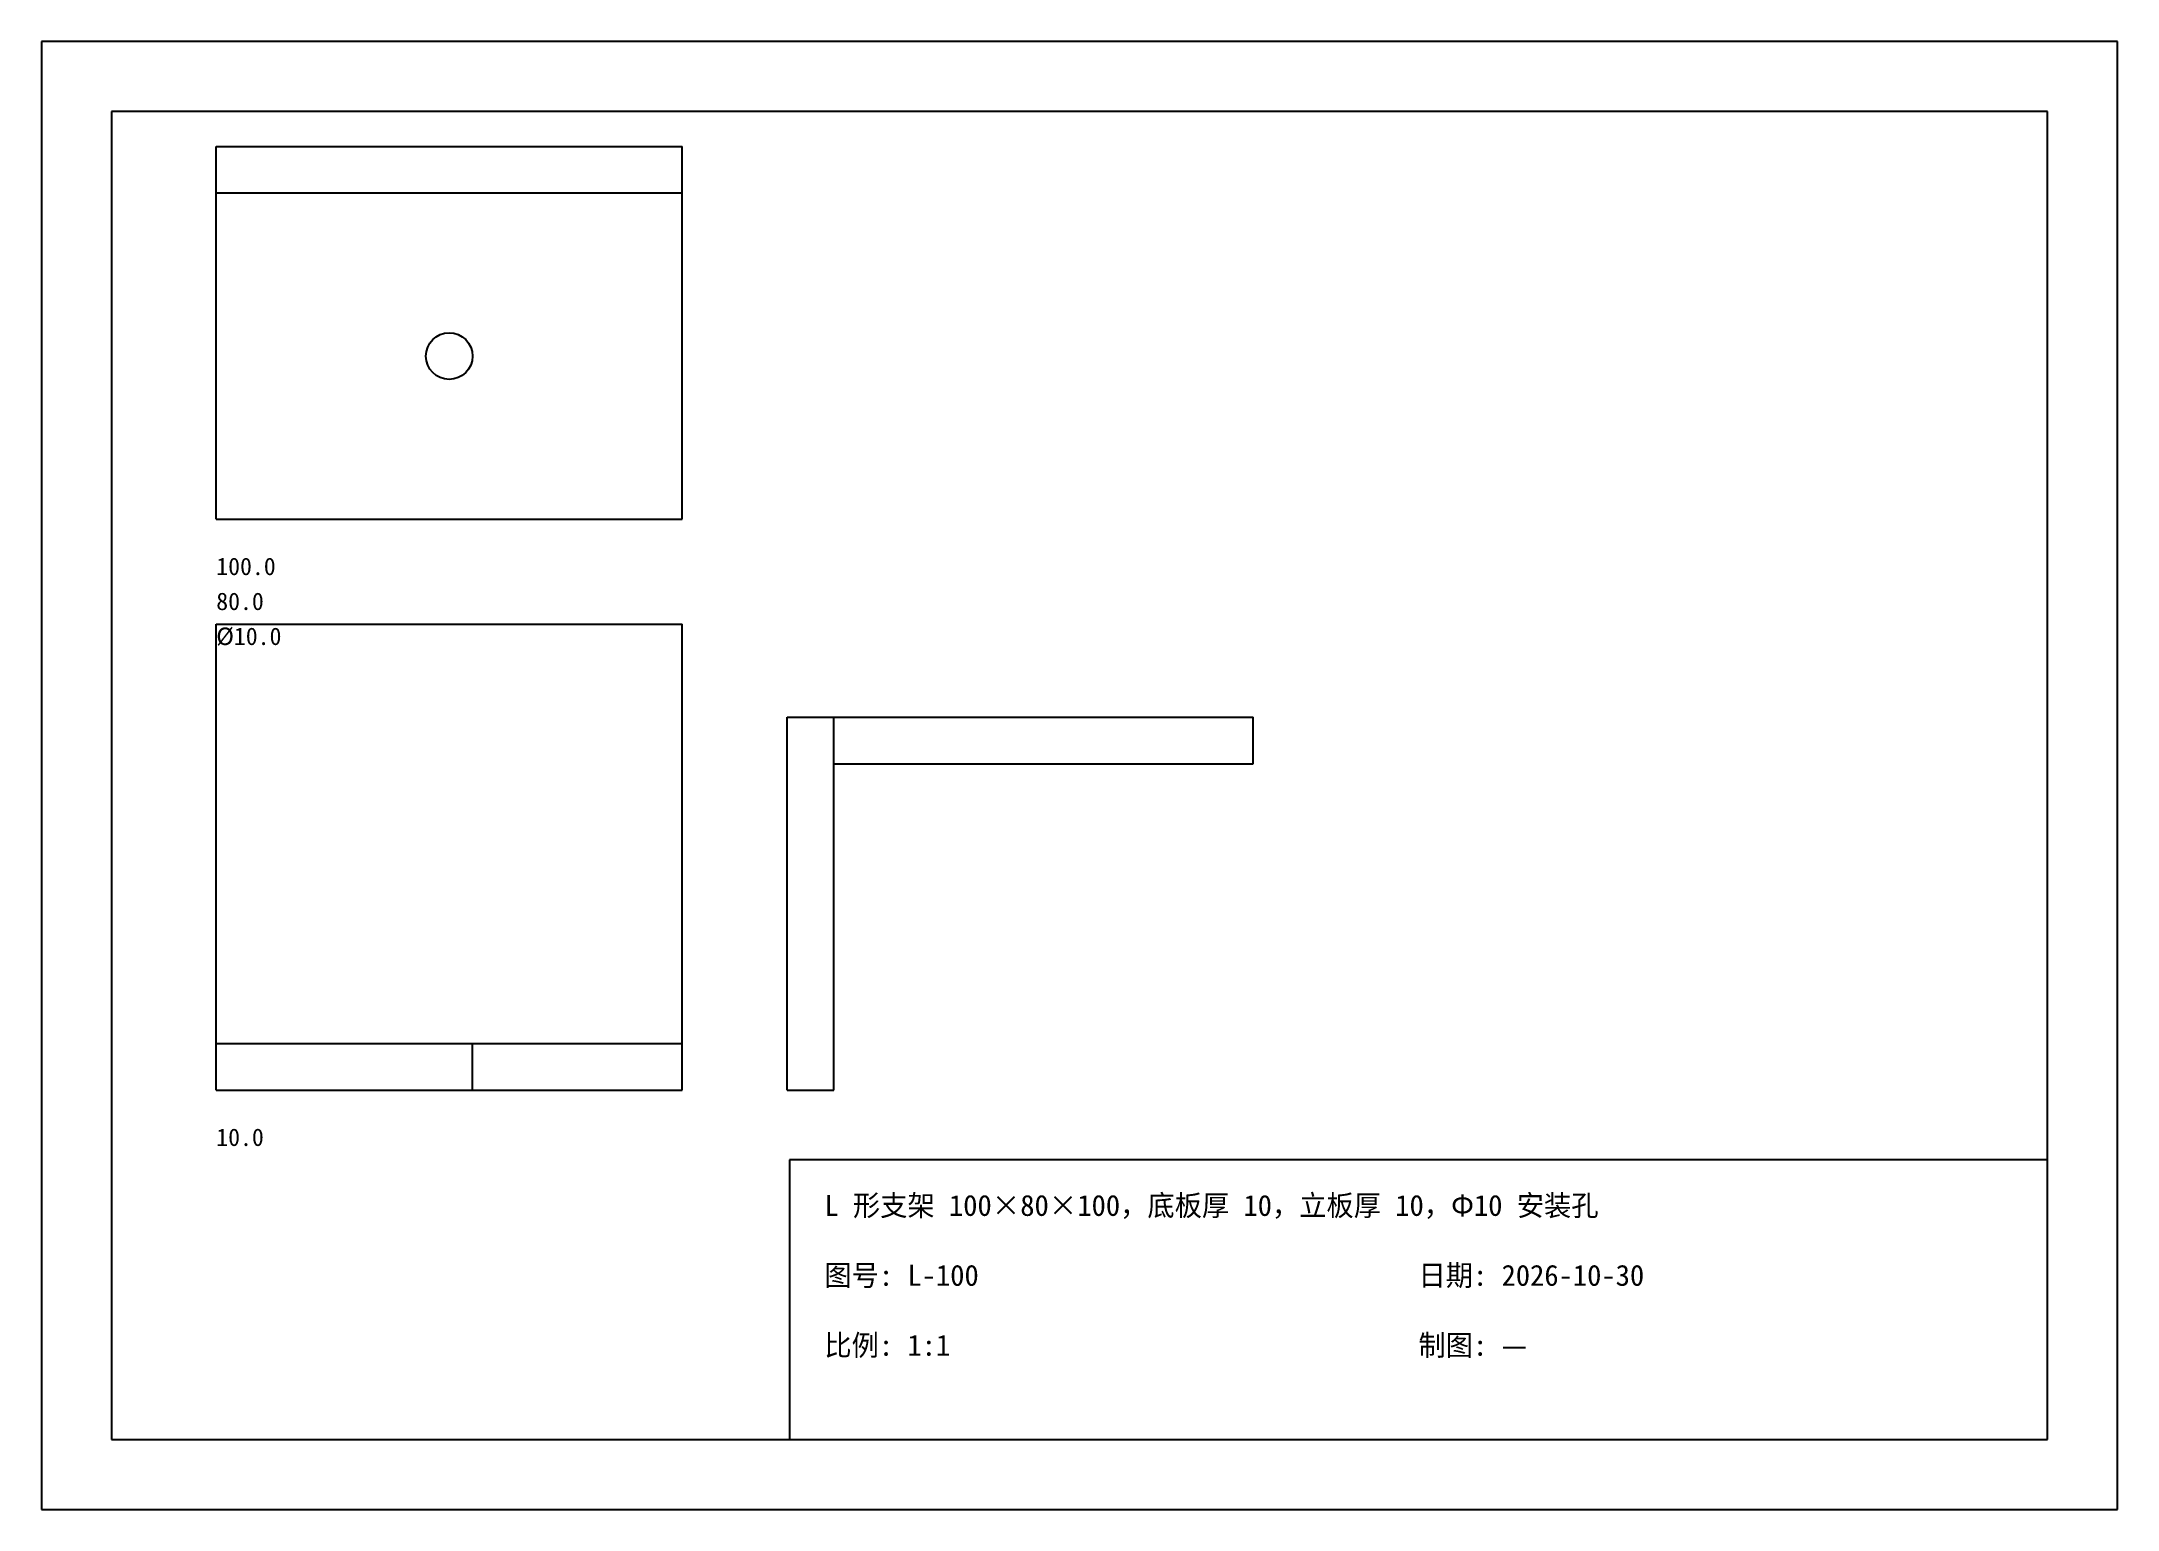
# Model space of a CAD drawing. Header units: millimetres. Extents: x 0 to 297, y 0 to 210.
import ezdxf

# ---------------------------------------------------------------- set-up
doc = ezdxf.new("R2010")
doc.units = ezdxf.units.MM

msp = doc.modelspace()

# ---------------------------------------------------------------- linework, layer by layer
for p, q in [((297, 210), (0, 210)), ((0, 210), (0, 0)), ((297, 0), (297, 210)), ((287, 200), (10, 200)), ((10, 200), (10, 10)), ((287, 10), (287, 200)), ((25, 188.333333), (25, 195)), ((25, 141.666667), (25, 195)), ((25, 195), (91.666667, 195)), ((91.666667, 141.666667), (91.666667, 195)), ((91.666667, 188.333333), (91.666667, 195)), ((25, 141.666667), (25, 188.333333)), ((25, 188.333333), (91.666667, 188.333333)), ((91.666667, 141.666667), (91.666667, 188.333333)), ((25, 141.666667), (91.666667, 141.666667)), ((25, 66.666667), (25, 126.666667)), ((25, 126.666667), (91.666667, 126.666667)), ((91.666667, 66.666667), (91.666667, 126.666667)), ((106.666667, 113.333333), (113.333333, 113.333333)), ((106.666667, 60), (106.666667, 113.333333)), ((113.333333, 106.666667), (113.333333, 113.333333)), ((113.333333, 113.333333), (173.333333, 113.333333)), ((173.333333, 106.666667), (173.333333, 113.333333)), ((113.333333, 60), (113.333333, 106.666667)), ((113.333333, 106.666667), (173.333333, 106.666667)), ((25, 60), (25, 66.666667)), ((25, 66.666667), (91.666667, 66.666667)), ((61.666667, 60), (61.666667, 66.666667)), ((91.666667, 60), (91.666667, 66.666667)), ((25, 60), (91.666667, 60)), ((106.666667, 60), (113.333333, 60)), ((287, 50), (107, 50)), ((107, 50), (107, 10)), ((287, 10), (287, 50)), ((10, 10), (287, 10)), ((107, 10), (287, 10)), ((0, 0), (297, 0))]:
    msp.add_line(p, q)
msp.add_circle((58.333333, 165), 3.333333)

# ---------------------------------------------------------------- texts
for s, height, p in [('100.0', 2.5, (25, 133.666667)), ('80.0', 2.5, (25, 128.666667)), ('%%c10.0', 2.5, (25, 123.666667)), ('10.0', 2.5, (25, 52)), ('L 形支架 100×80×100，底板厚 10，立板厚 10，Φ10 安装孔', 3, (112, 42)), ('图号: L-100', 3, (112, 32)), ('日期: 2026-10-30', 3, (197, 32)), ('比例: 1:1', 3, (112, 22)), ('制图: —', 3, (197, 22))]:
    msp.add_text(s, height=height).set_placement(p)

doc.saveas('drawing.dxf')
